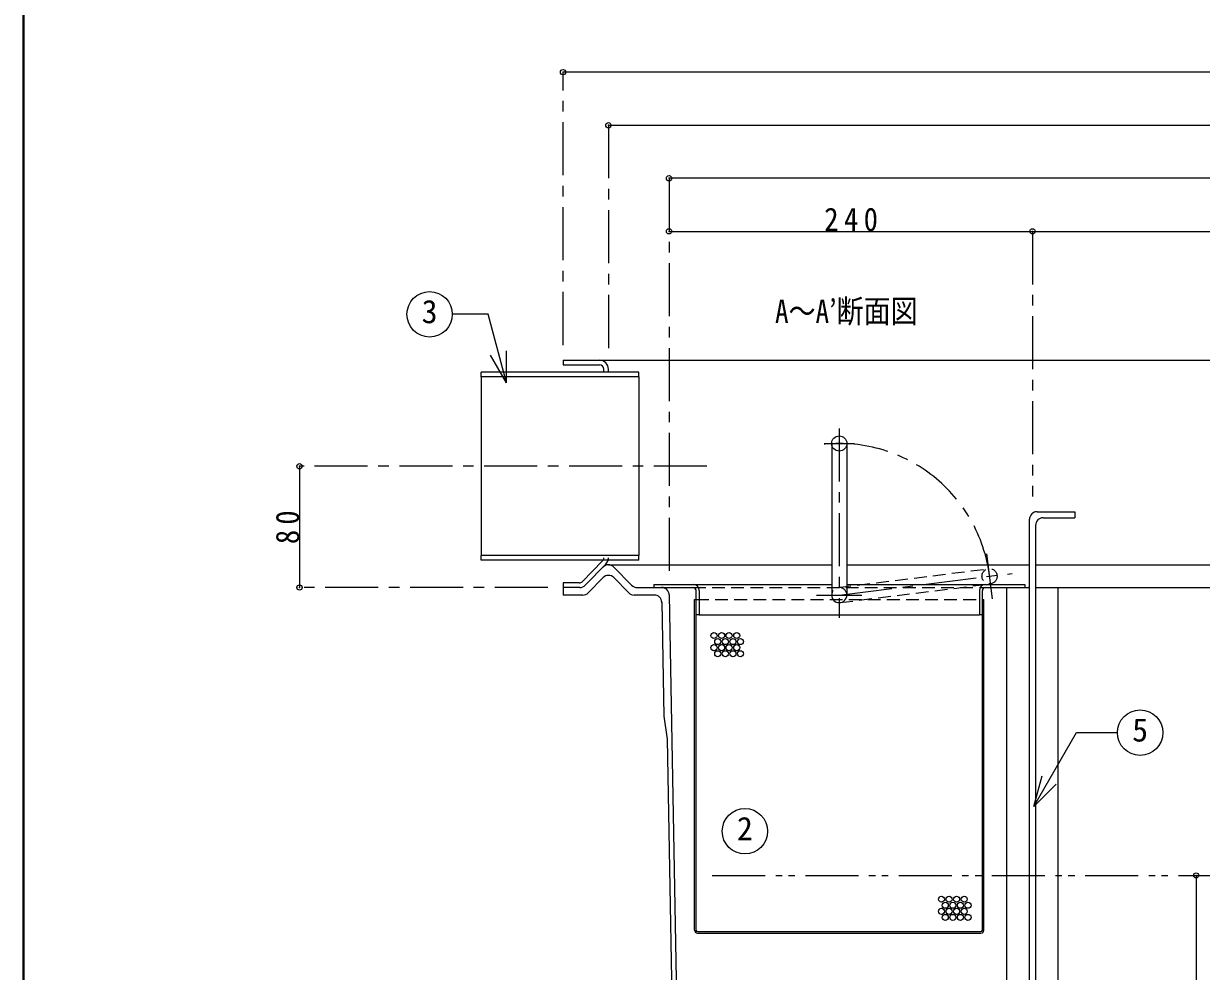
# Model space of a CAD drawing. Units: millimetres at full size, sheet at 1:7. Extents: x -1474 to 1361, y -976 to 991.
# Drawn here: x -1474 to -696, y -340 to 285 of the extents above; entities that cross this region are included whole.
import ezdxf
from ezdxf.enums import TextEntityAlignment as Align

# ---------------------------------------------------------------- set-up
doc = ezdxf.new("R2010")
doc.units = ezdxf.units.MM
doc.header["$LTSCALE"] = 7
doc.header["$PDMODE"] = 32
doc.header["$PDSIZE"] = 3.5
for name, pattern in [('CHAIN1', [8, 5, -1, 1, -1]), ('DASHED1', [1.8, 1.2, -0.6]), ('DOUBLE_CHAIN1', [8.8, 5, -1, 0.6, -0.6, 0.6, -1])]:
    doc.linetypes.add(name, pattern=pattern)
doc.layers.add('0-0_ﾚｲﾔ1', color=7, linetype='Continuous', lineweight=18)
doc.styles.add('ＭＳ ゴシック', font='')
doc.styles.get('ＭＳ ゴシック').set_extended_font_data('MS Gothic')

msp = doc.modelspace()

# ---------------------------------------------------------------- linework, layer by layer
at = {"layer": '0-0_ﾚｲﾔ1', "color": 1, "lineweight": 40}
msp.add_line((-1474.004, -975.609), (-1474.004, 991.391), dxfattribs=at)
at = {"layer": '0-0_ﾚｲﾔ1', "color": 4, "lineweight": 9}
for p, q in [((22.156, 252.891), (-1117.844, 252.891)), ((-1087.844, 217.891), (-7.844, 217.891)), ((-47.844, 182.891), (-1047.844, 182.891)), ((-1047.844, 147.891), (-807.844, 147.891)), ((-807.844, 147.891), (-547.844, 147.891)), ((-1093.844, 62.891), (-1.844, 62.891)), ((-1291.844, -7.109), (-1291.844, -87.109)), ((-1087.844, -72.109), (-940.453, -72.109)), ((-930.453, -72.109), (-809.844, -72.109)), ((-805.844, -72.109), (-549.844, -72.109)), ((-1031.953, -85.109), (-940.453, -85.109)), ((-930.453, -85.109), (-838.953, -85.109)), ((-824.844, -572.109), (-824.844, -87.109)), ((-812.953, -87.109), (-809.844, -87.109)), ((-805.844, -87.109), (-549.844, -87.109)), ((-790.844, -572.109), (-790.844, -87.109)), ((-1030.953, -95.109), (-1029.953, -95.109)), ((-1030.953, -313.109), (-1030.953, -95.109)), ((-840.953, -95.109), (-839.953, -95.109)), ((-839.953, -313.109), (-839.953, -95.109)), ((-1029.953, -313.109), (-1029.953, -105.109)), ((-1027.953, -105.109), (-842.953, -105.109)), ((-840.953, -313.109), (-840.953, -105.109)), ((-699.844, -277.109), (-699.844, -687.109)), ((-1028.953, -314.109), (-841.953, -314.109)), ((-1028.953, -315.109), (-841.953, -315.109))]:
    msp.add_line(p, q, dxfattribs=at)
at = {"layer": '0-0_ﾚｲﾔ1', "color": 4, "linetype": 'CHAIN1', "lineweight": 9}
for p, q in [((-1117.844, 72.891), (-1117.844, 252.891)), ((-1087.844, 217.891), (-1087.844, 66.891)), ((-1047.844, 182.891), (-1047.844, -82.109)), ((-807.844, 147.891), (-807.844, -27.109)), ((-935.453, 17.891), (-935.453, -107.109)), ((-945.453, 7.891), (-925.453, 7.891)), ((-1022.844, -7.109), (-1291.844, -7.109)), ((-834.364, -94.582), (-838.088, -64.814)), ((-935.453, -92.109), (-821.342, -77.836)), ((-1127.844, -87.109), (-1291.844, -87.109)), ((-950.453, -92.109), (-920.453, -92.109))]:
    msp.add_line(p, q, dxfattribs=at)
at = {"layer": '0-0_ﾚｲﾔ1'}
for p, q in [((-1167.263, 93.157), (-1190.917, 93.157)), ((-1155.16, 47.988), (-1167.263, 93.157)), ((-1155.16, 47.988), (-1165.66, 66.175)), ((-1155.16, 47.988), (-1155.16, 68.988)), ((-1171.844, 51.891), (-1171.844, -66.109)), ((-1067.844, 51.891), (-1067.844, -66.109)), ((-940.453, 7.891), (-940.453, -92.109)), ((-930.453, 7.891), (-930.453, -92.109)), ((-1057.953, -85.109), (-1057.953, -87.109)), ((-1057.953, -85.109), (-1031.953, -85.109)), ((-838.953, -85.109), (-812.953, -85.109)), ((-812.953, -85.109), (-812.953, -87.109)), ((-1052.734, -87.109), (-1031.953, -87.109)), ((-1029.953, -105.109), (-1029.953, -89.109)), ((-1027.953, -89.109), (-1027.953, -105.109)), ((-842.953, -89.109), (-842.953, -105.109)), ((-840.953, -105.109), (-840.953, -89.109)), ((-838.953, -87.109), (-812.953, -87.109)), ((-1027.953, -105.109), (-1029.953, -105.109)), ((-840.953, -105.109), (-842.953, -105.109)), ((-806.984, -231.626), (-778.847, -182.892)), ((-778.847, -182.892), (-751.785, -182.892)), ((-806.984, -231.626), (-801.548, -211.341)), ((-806.984, -231.626), (-792.134, -216.776))]:
    msp.add_line(p, q, dxfattribs=at)
at = {"layer": '0-0_ﾚｲﾔ1', "color": 5, "lineweight": 25}
for p, q in [((-1117.844, 62.891), (-1117.844, 59.891)), ((-1117.844, 62.891), (-1093.844, 62.891)), ((-1067.844, 54.891), (-1171.844, 54.891)), ((-1171.844, 51.891), (-1171.844, 54.891)), ((-1117.844, 59.891), (-1093.844, 59.891)), ((-1090.844, 54.891), (-1090.844, 56.891)), ((-1087.844, 54.891), (-1087.844, 56.891)), ((-1067.844, 51.891), (-1067.844, 54.891)), ((-1067.844, 51.891), (-1171.844, 51.891)), ((-804.844, -37.109), (-779.844, -37.109)), ((-779.844, -37.109), (-779.844, -41.109)), ((-809.844, -687.109), (-809.844, -42.109)), ((-805.844, -46.109), (-805.844, -687.109)), ((-800.844, -41.109), (-779.844, -41.109)), ((-1067.844, -66.109), (-1171.844, -66.109)), ((-1171.844, -69.109), (-1171.844, -66.109)), ((-1067.844, -69.109), (-1171.844, -69.109)), ((-1105.011, -83.208), (-1091.7, -69.613)), ((-1067.844, -69.109), (-1067.844, -66.109)), ((-1089.556, -71.711), (-1103.161, -85.607)), ((-1072.526, -85.607), (-1084.271, -73.611)), ((-1107.154, -84.109), (-1117.844, -84.109)), ((-1117.844, -84.109), (-1117.844, -92.109)), ((-1101.203, -90.607), (-1091.416, -80.611)), ((-1084.271, -80.611), (-1074.484, -90.607)), ((-1106.734, -87.109), (-1117.844, -87.109)), ((-1104.776, -92.109), (-1117.844, -92.109)), ((-1057.624, -92.109), (-1070.911, -92.109)), ((-1068.953, -87.109), (-1052.734, -87.109)), ((-1047.735, -91.998), (-1038.495, -607.776)), ((-1049.032, -187.109), (-1041.495, -607.829))]:
    msp.add_line(p, q, dxfattribs=at)
at = {"layer": '0-0_ﾚｲﾔ1', "color": 4, "linetype": 'DASHED1', "lineweight": 9}
for p, q in [((-936.074, -87.148), (-836.847, -74.737)), ((-934.832, -97.07), (-835.606, -84.659)), ((-1031.953, -87.109), (-838.953, -87.109)), ((-1029.953, -95.109), (-840.953, -95.109))]:
    msp.add_line(p, q, dxfattribs=at)
at = {"layer": '0-0_ﾚｲﾔ1', "color": 4, "linetype": 'DOUBLE_CHAIN1', "lineweight": 9}
msp.add_line((-1019.415, -277.109), (-235.344, -277.109), dxfattribs=at)
at = {"layer": '0-0_ﾚｲﾔ1', "color": 5, "lineweight": 25}
msp.add_lwpolyline([(-1052.654, -96.561), (-1051.301, -172.109), (-1049.032, -187.109)], dxfattribs=at)
at = {"layer": '0-0_ﾚｲﾔ1'}
for centre, radius in [((-1205.917, 93.157), 15), ((-935.453, 7.891), 5), ((-736.785, -182.892), 15), ((-997.731, -247.958), 15)]:
    msp.add_circle(centre, radius, dxfattribs=at)
at = {"layer": '0-0_ﾚｲﾔ1', "color": 4, "linetype": 'DASHED1', "lineweight": 9}
msp.add_circle((-836.226, -79.698), 5, dxfattribs=at)
at = {"layer": '0-0_ﾚｲﾔ1', "color": 4, "lineweight": 9}
for centre in [(-1018.164, -118.796), (-1015.664, -122.796), (-1013.164, -118.796), (-1010.664, -122.796), (-1008.164, -118.796), (-1005.664, -122.796), (-1003.164, -118.796), (-1000.664, -122.796), (-1018.164, -126.796), (-1015.664, -130.796), (-1013.164, -126.796), (-1010.664, -130.796), (-1008.164, -126.796), (-1005.664, -130.796), (-1003.164, -126.796), (-1000.664, -130.796), (-867.961, -292.774), (-865.461, -296.774), (-862.961, -292.774), (-860.461, -296.774), (-857.961, -292.774), (-855.461, -296.774), (-852.961, -292.774), (-850.461, -296.774), (-867.961, -300.774), (-865.461, -304.774), (-862.961, -300.774), (-860.461, -304.774), (-857.961, -300.774), (-855.461, -304.774), (-852.961, -300.774), (-850.461, -304.774)]:
    msp.add_circle(centre, 2, dxfattribs=at)
at = {"layer": '0-0_ﾚｲﾔ1', "color": 5, "lineweight": 25}
for centre, radius, start, end in [((-1093.844, 56.891), 6, 0, 90), ((-1093.844, 56.891), 3, 0, 90), ((-804.844, -42.109), 5, 90, 180), ((-800.844, -46.109), 5, 90, 180), ((-1093.844, -67.514), 3, 315.6053, 327.87735), ((-1093.844, -67.514), 6, 315.6053, 344.58154), ((-1087.844, -77.109), 5, 44.3947, 135.6053), ((-1107.154, -81.109), 3, 270, 315.6053), ((-1087.844, -84.109), 5, 44.3947, 135.6053), ((-1106.734, -82.109), 5, 270, 315.6053), ((-1104.776, -87.109), 5, 270, 315.6053), ((-1070.911, -87.109), 5, 224.3947, 270), ((-1068.953, -82.109), 5, 224.3947, 270), ((-1057.624, -97.109), 5, 1.27303, 90), ((-1052.734, -92.109), 5, 1.27303, 90)]:
    msp.add_arc(centre, radius, start, end, dxfattribs=at)
at = {"layer": '0-0_ﾚｲﾔ1', "color": 4, "linetype": 'CHAIN1', "lineweight": 9}
msp.add_arc((-935.453, -92.109), 100, 7.12948, 95.73917, dxfattribs=at)
at = {"layer": '0-0_ﾚｲﾔ1', "linetype": 'DASHED1'}
for radius, start in [(3, 327.87735), (6, 344.58154)]:
    msp.add_arc((-1093.844, -67.514), radius, start, 0, dxfattribs=at)
at = {"layer": '0-0_ﾚｲﾔ1'}
for centre, radius, start, end in [((-1031.953, -89.109), 4, 0, 90), ((-838.953, -89.109), 4, 90, 180), ((-1031.953, -89.109), 2, 0, 90), ((-935.453, -92.109), 5, 180, 0), ((-838.953, -89.109), 2, 90, 180)]:
    msp.add_arc(centre, radius, start, end, dxfattribs=at)
at = {"layer": '0-0_ﾚｲﾔ1', "color": 4, "linetype": 'DASHED1', "lineweight": 9}
msp.add_arc((-935.453, -92.109), 5, 0, 180, dxfattribs=at)
at = {"layer": '0-0_ﾚｲﾔ1', "color": 4, "lineweight": 9}
for centre, radius, start, end in [((-1028.953, -313.109), 2, 180, 270), ((-1028.953, -313.109), 1, 180, 270), ((-841.953, -313.109), 1, 270, 0), ((-841.953, -313.109), 2, 270, 0)]:
    msp.add_arc(centre, radius, start, end, dxfattribs=at)
at = {"layer": '0-0_ﾚｲﾔ1', "color": 4}
for p in [(-1117.844, 252.891), (-1087.844, 217.891), (-1047.844, 182.891), (-1047.844, 147.891), (-807.844, 147.891), (-1291.844, -7.109), (-1291.844, -87.109), (-699.844, -277.109)]:
    msp.add_point(p, dxfattribs=at)

# ---------------------------------------------------------------- texts
at = {"layer": '0-0_ﾚｲﾔ1', "style": 'ＭＳ ゴシック'}
for s, p in [('3', (-1211.167, 82.657)), ('5', (-742.035, -193.392)), ('2', (-1002.981, -258.458))]:
    msp.add_text(s, height=15.4, dxfattribs=at).set_placement(p, align=Align.BOTTOM_LEFT)
at = {"layer": '0-0_ﾚｲﾔ1', "style": 'ＭＳ ゴシック', "width": 0.85}
msp.add_text('A～A’断面図', height=15.4, dxfattribs=at).set_placement((-977.844, 82.891), align=Align.BOTTOM_LEFT)
at = {"layer": '0-0_ﾚｲﾔ1', "insert": (-945.344, 147.891), "char_height": 15.4, "attachment_point": 7, "style": 'ＭＳ ゴシック'}
msp.add_mtext('\\T1.38;\\W0.9;240', dxfattribs=at)
at = {"layer": '0-0_ﾚｲﾔ1', "insert": (-1291.844, -58.484), "char_height": 15.4, "attachment_point": 7, "rotation": 90, "style": 'ＭＳ ゴシック'}
msp.add_mtext('\\T1.36;\\W0.9;80', dxfattribs=at)

doc.saveas('drawing.dxf')
